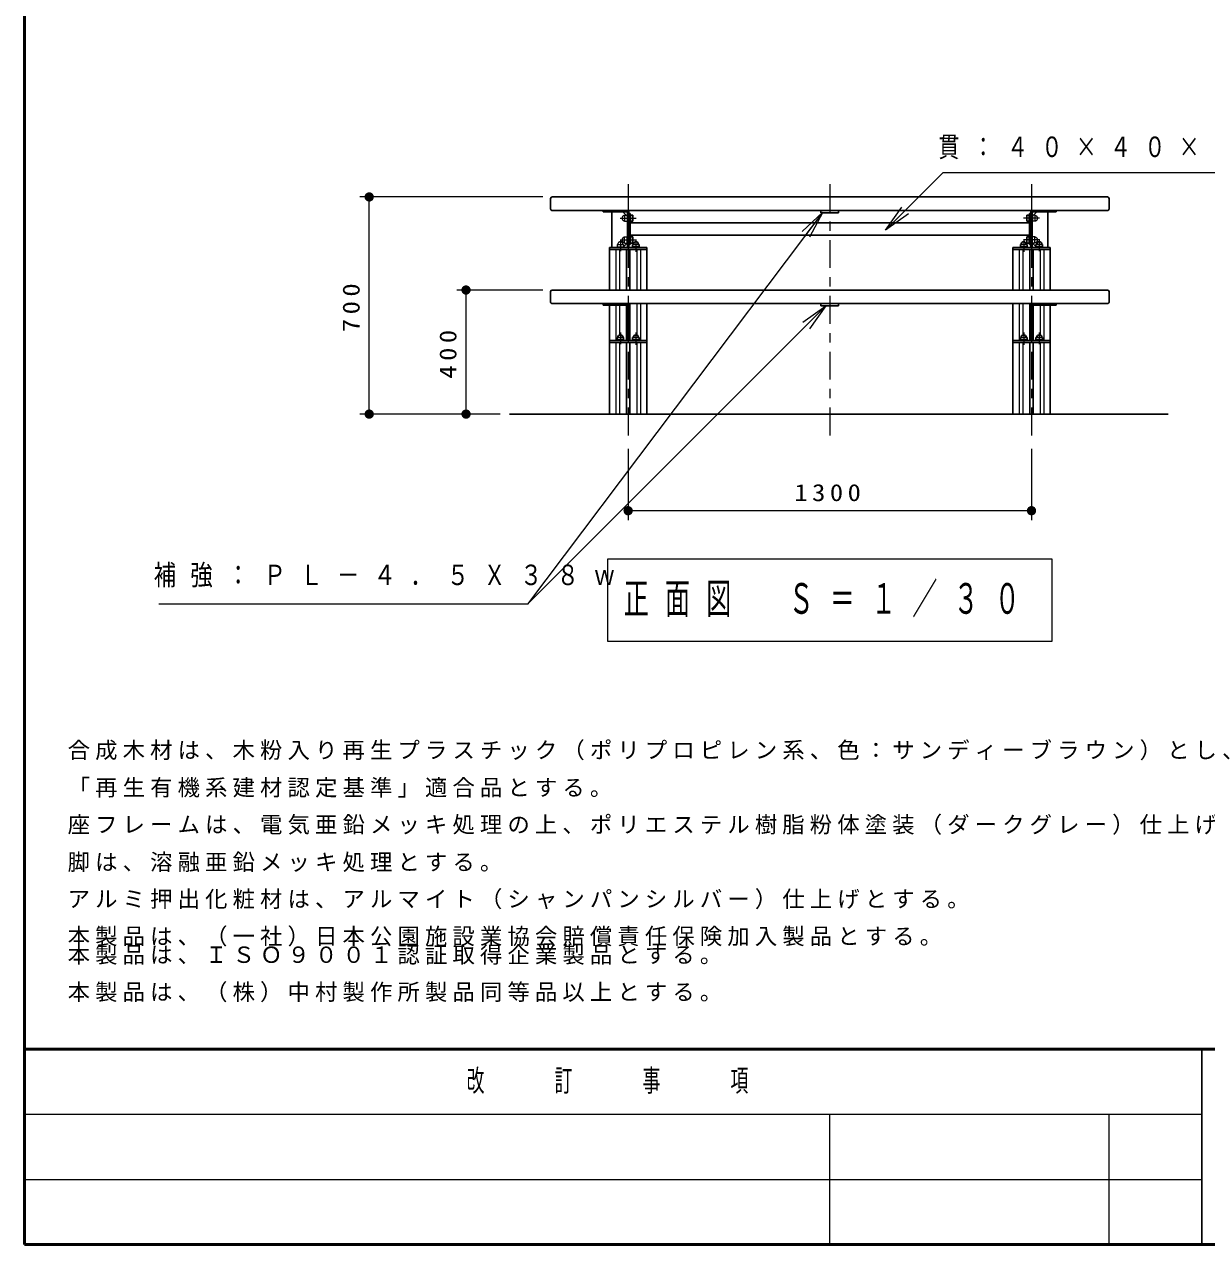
# Model space of a CAD drawing. Units: millimetres on the paper, with parts at other scales. Extents: x -365 to 10, y -38 to 257.
# Drawn here: x -365 to -238, y 0 to 131.1 of the extents above; entities that cross this region are included whole.
import ezdxf

# ---------------------------------------------------------------- set-up
doc = ezdxf.new("R2010")
doc.units = ezdxf.units.MM
doc.linetypes.add('USER1', pattern=[4.5, 2.5, -2])
doc.linetypes.add('USER2', pattern=[6, 3, -1, 1, -1])
doc.layers.add('LY_1', color=7, linetype='Continuous', lineweight=25)
doc.layers.add('LY_2', color=7, linetype='Continuous', lineweight=13)
doc.styles.add('ＭＳ ゴシック', font='')
doc.styles.get('ＭＳ ゴシック').set_extended_font_data('MS Gothic')

# ---------------------------------------------------------------- blocks, each defined once
blk = doc.blocks.new('filled_dot')
at = {"color": 0, "linetype": 'Continuous', "lineweight": -2, "const_width": 1.25}
blk.add_lwpolyline([(-0.625, 0, 1), (0.625, 0, 1)], format="xyb", close=True, dxfattribs=at)

msp = doc.modelspace()

# ---------------------------------------------------------------- linework, layer by layer
at = {"layer": 'LY_1', "linetype": 'USER2', "lineweight": 13}
for p, q in [((-300.143, 113.941), (-300.143, 86.512)), ((-278.477, 113.941), (-278.477, 86.512)), ((-256.81, 113.941), (-256.81, 86.512)), ((-301.009, 110.291), (-299.288, 110.291)), ((-255.944, 110.291), (-257.665, 110.291)), ((-301.009, 107.958), (-299.288, 107.958)), ((-300.977, 107.992), (-300.977, 106.766)), ((-299.31, 107.992), (-299.31, 106.672)), ((-255.944, 107.958), (-257.665, 107.958)), ((-257.643, 107.992), (-257.643, 106.672)), ((-255.977, 107.992), (-255.977, 106.766)), ((-300.977, 97.992), (-300.977, 96.766)), ((-299.31, 97.992), (-299.31, 96.672)), ((-257.643, 97.992), (-257.643, 96.672)), ((-255.977, 97.992), (-255.977, 96.766))]:
    msp.add_line(p, q, dxfattribs=at)
at = {"layer": 'LY_1', "lineweight": 13}
for p, q in [((-309.31, 112.574), (-328.959, 112.574)), ((-327.959, 89.241), (-327.959, 112.574)), ((-272.499, 108.991), (-270.732, 111.466)), ((-279.236, 110.943), (-310.959, 68.83)), ((-281.441, 108.847), (-279.236, 110.943)), ((-279.236, 110.943), (-281.041, 108.547)), ((-279.236, 110.943), (-280.642, 108.246)), ((-272.499, 108.991), (-270.378, 111.112)), ((-270.025, 110.759), (-272.499, 108.991)), ((-301.477, 106.941), (-301.477, 102.574)), ((-301.066, 106.941), (-301.066, 102.574)), ((-299.22, 106.941), (-299.22, 102.574)), ((-298.81, 106.941), (-298.81, 102.574)), ((-258.143, 106.941), (-258.143, 102.574)), ((-257.733, 106.941), (-257.733, 102.574)), ((-255.887, 106.941), (-255.887, 102.574)), ((-255.477, 106.941), (-255.477, 102.574)), ((-309.31, 102.574), (-318.557, 102.574)), ((-317.557, 89.241), (-317.557, 102.574)), ((-299.22, 101.108), (-299.22, 97.743)), ((-298.81, 101.108), (-298.81, 97.141)), ((-258.143, 101.108), (-258.143, 97.141)), ((-257.733, 101.108), (-257.733, 97.743)), ((-301.477, 100.958), (-301.477, 97.141)), ((-301.066, 100.958), (-301.066, 97.743)), ((-281.381, 99.115), (-278.906, 100.883)), ((-278.906, 100.883), (-281.028, 98.761)), ((-278.906, 100.883), (-280.674, 98.408)), ((-255.887, 100.958), (-255.887, 97.743)), ((-255.477, 100.958), (-255.477, 97.141)), ((-301.477, 96.941), (-301.477, 89.241)), ((-301.066, 96.941), (-301.066, 89.241)), ((-299.22, 96.941), (-299.22, 89.241)), ((-298.81, 96.941), (-298.81, 89.241)), ((-258.143, 96.941), (-258.143, 89.241)), ((-257.733, 96.941), (-257.733, 89.241)), ((-255.887, 96.941), (-255.887, 89.241)), ((-255.477, 96.941), (-255.477, 89.241)), ((-313.876, 89.241), (-328.959, 89.241)), ((-313.876, 89.241), (-318.557, 89.241)), ((-300.143, 85.512), (-300.143, 77.86)), ((-256.81, 85.512), (-256.81, 77.86)), ((-256.81, 78.86), (-300.143, 78.86)), ((-302.377, 73.641), (-302.377, 64.841)), ((-254.577, 73.641), (-302.377, 73.641)), ((-254.577, 64.841), (-254.577, 73.641)), ((-302.377, 64.841), (-254.577, 64.841))]:
    msp.add_line(p, q, dxfattribs=at)
at = {"layer": 'LY_1'}
for p, q in [((-308.477, 112.408), (-308.477, 111.274)), ((-308.31, 112.574), (-278.477, 112.574)), ((-248.643, 112.574), (-278.477, 112.574)), ((-248.477, 112.408), (-248.477, 111.274)), ((-308.31, 111.108), (-278.477, 111.108)), ((-302.81, 111.108), (-302.81, 110.958)), ((-302.81, 110.958), (-300.218, 110.958)), ((-301.885, 110.957), (-301.885, 107.141)), ((-300.718, 110.957), (-300.218, 110.457)), ((-300.218, 110.958), (-300.218, 107.141)), ((-300.068, 110.958), (-300.068, 107.141)), ((-300.068, 110.791), (-299.918, 110.791)), ((-299.918, 110.791), (-299.918, 107.458)), ((-299.885, 110.641), (-299.918, 110.641)), ((-299.885, 110.641), (-299.885, 109.941)), ((-299.652, 110.624), (-299.885, 110.624)), ((-299.652, 110.624), (-299.652, 109.958)), ((-279.427, 111.108), (-279.427, 110.883)), ((-279.427, 110.883), (-277.527, 110.883)), ((-248.643, 111.108), (-278.477, 111.108)), ((-277.527, 111.108), (-277.527, 110.883)), ((-257.302, 110.624), (-257.069, 110.624)), ((-257.302, 110.624), (-257.302, 109.958)), ((-257.069, 110.641), (-257.035, 110.641)), ((-257.069, 110.641), (-257.069, 109.941)), ((-257.035, 110.791), (-257.035, 107.458)), ((-256.885, 110.791), (-257.035, 110.791)), ((-256.885, 110.958), (-256.885, 107.141)), ((-254.143, 110.958), (-256.735, 110.958)), ((-256.735, 110.958), (-256.735, 107.141)), ((-256.235, 110.957), (-256.735, 110.457)), ((-255.069, 110.957), (-255.069, 107.141)), ((-254.143, 111.108), (-254.143, 110.958)), ((-299.885, 109.941), (-299.918, 109.941)), ((-299.918, 109.791), (-257.035, 109.791)), ((-299.652, 109.958), (-299.885, 109.958)), ((-257.302, 109.958), (-257.069, 109.958)), ((-257.069, 109.941), (-257.035, 109.941)), ((-300.218, 107.641), (-300.718, 107.141)), ((-299.918, 108.458), (-257.035, 108.458)), ((-299.885, 108.308), (-299.918, 108.308)), ((-299.885, 107.608), (-299.918, 107.608)), ((-299.885, 107.608), (-299.885, 108.308)), ((-299.652, 108.291), (-299.885, 108.291)), ((-299.652, 107.624), (-299.885, 107.624)), ((-299.652, 107.624), (-299.652, 108.291)), ((-257.302, 107.624), (-257.302, 108.291)), ((-257.302, 108.291), (-257.069, 108.291)), ((-257.302, 107.624), (-257.069, 107.624)), ((-257.069, 107.608), (-257.069, 108.308)), ((-257.069, 108.308), (-257.035, 108.308)), ((-257.069, 107.608), (-257.035, 107.608)), ((-256.735, 107.641), (-256.235, 107.141)), ((-302.143, 107.141), (-302.143, 102.574)), ((-302.143, 107.141), (-298.143, 107.141)), ((-302.143, 106.941), (-298.143, 106.941)), ((-300.31, 106.941), (-300.31, 102.574)), ((-300.068, 107.458), (-299.918, 107.458)), ((-299.977, 106.941), (-299.977, 102.574)), ((-299.66, 107.474), (-298.96, 107.474)), ((-299.66, 107.474), (-299.66, 107.141)), ((-299.66, 107.208), (-298.96, 107.208)), ((-298.96, 107.474), (-298.96, 107.141)), ((-298.143, 107.141), (-298.143, 102.574)), ((-258.81, 107.141), (-258.81, 102.574)), ((-254.81, 107.141), (-258.81, 107.141)), ((-254.81, 106.941), (-258.81, 106.941)), ((-257.293, 107.474), (-257.993, 107.474)), ((-257.993, 107.474), (-257.993, 107.141)), ((-257.293, 107.208), (-257.993, 107.208)), ((-257.293, 107.474), (-257.293, 107.141)), ((-256.885, 107.458), (-257.035, 107.458)), ((-256.977, 106.941), (-256.977, 102.574)), ((-256.643, 106.941), (-256.643, 102.574)), ((-256.327, 107.474), (-256.327, 107.141)), ((-255.627, 107.474), (-256.327, 107.474)), ((-255.627, 107.208), (-256.327, 107.208)), ((-255.627, 107.474), (-255.627, 107.141)), ((-254.81, 107.141), (-254.81, 102.574)), ((-308.477, 102.408), (-308.477, 101.274)), ((-308.31, 102.574), (-278.477, 102.574)), ((-248.643, 102.574), (-278.477, 102.574)), ((-248.477, 102.408), (-248.477, 101.274)), ((-308.31, 101.108), (-278.477, 101.108)), ((-302.81, 101.108), (-302.81, 100.958)), ((-299.977, 101.108), (-299.977, 97.141)), ((-298.143, 101.108), (-298.143, 89.241)), ((-279.427, 101.108), (-279.427, 100.883)), ((-248.643, 101.108), (-278.477, 101.108)), ((-277.527, 101.108), (-277.527, 100.883)), ((-258.81, 101.108), (-258.81, 89.241)), ((-256.977, 101.108), (-256.977, 97.141)), ((-254.143, 101.108), (-254.143, 100.958)), ((-302.81, 100.958), (-300.218, 100.958)), ((-302.143, 100.958), (-302.143, 89.241)), ((-300.31, 100.958), (-300.31, 97.141)), ((-300.218, 100.958), (-300.218, 97.141)), ((-300.068, 100.958), (-300.068, 97.141)), ((-279.427, 100.883), (-277.527, 100.883)), ((-256.885, 100.958), (-256.885, 97.141)), ((-254.143, 100.958), (-256.735, 100.958)), ((-256.735, 100.958), (-256.735, 97.141)), ((-256.643, 100.958), (-256.643, 97.141)), ((-254.81, 100.958), (-254.81, 89.241)), ((-302.143, 97.141), (-298.143, 97.141)), ((-301.327, 97.474), (-301.327, 97.141)), ((-301.327, 97.474), (-300.627, 97.474)), ((-301.327, 97.208), (-300.627, 97.208)), ((-300.627, 97.474), (-300.627, 97.141)), ((-299.66, 97.474), (-298.96, 97.474)), ((-299.66, 97.474), (-299.66, 97.141)), ((-299.66, 97.208), (-298.96, 97.208)), ((-298.96, 97.474), (-298.96, 97.141)), ((-254.81, 97.141), (-258.81, 97.141)), ((-257.293, 97.474), (-257.993, 97.474)), ((-257.993, 97.474), (-257.993, 97.141)), ((-257.293, 97.208), (-257.993, 97.208)), ((-257.293, 97.474), (-257.293, 97.141)), ((-256.327, 97.474), (-256.327, 97.141)), ((-255.627, 97.474), (-256.327, 97.474)), ((-255.627, 97.208), (-256.327, 97.208)), ((-255.627, 97.474), (-255.627, 97.141)), ((-302.143, 96.941), (-298.143, 96.941)), ((-300.31, 96.941), (-300.31, 89.241)), ((-299.977, 96.941), (-299.977, 89.241)), ((-254.81, 96.941), (-258.81, 96.941)), ((-256.977, 96.941), (-256.977, 89.241)), ((-256.643, 96.941), (-256.643, 89.241)), ((-312.876, 89.241), (-278.477, 89.241)), ((-242.123, 89.241), (-278.477, 89.241))]:
    msp.add_line(p, q, dxfattribs=at)
at = {"layer": 'LY_1', "linetype": 'USER1', "lineweight": 13}
for p, q in [((-300.518, 110.624), (-300.252, 110.624)), ((-300.518, 110.624), (-300.518, 109.958)), ((-300.252, 110.641), (-300.218, 110.641)), ((-300.252, 110.641), (-300.252, 109.941)), ((-256.702, 110.641), (-256.735, 110.641)), ((-256.702, 110.641), (-256.702, 109.941)), ((-256.435, 110.624), (-256.702, 110.624)), ((-256.435, 110.624), (-256.435, 109.958)), ((-300.518, 109.958), (-300.252, 109.958)), ((-300.252, 109.941), (-300.218, 109.941)), ((-256.702, 109.941), (-256.735, 109.941)), ((-256.435, 109.958), (-256.702, 109.958)), ((-300.518, 108.291), (-300.252, 108.291)), ((-300.518, 107.624), (-300.518, 108.291)), ((-300.518, 107.624), (-300.252, 107.624)), ((-300.252, 108.308), (-300.218, 108.308)), ((-300.252, 107.608), (-300.252, 108.308)), ((-300.252, 107.608), (-300.218, 107.608)), ((-256.702, 108.308), (-256.735, 108.308)), ((-256.702, 107.608), (-256.735, 107.608)), ((-256.702, 107.608), (-256.702, 108.308)), ((-256.435, 108.291), (-256.702, 108.291)), ((-256.435, 107.624), (-256.702, 107.624)), ((-256.435, 107.624), (-256.435, 108.291)), ((-301.327, 107.474), (-301.327, 107.141)), ((-301.327, 107.474), (-300.627, 107.474)), ((-301.327, 107.208), (-300.627, 107.208)), ((-300.627, 107.474), (-300.627, 107.141))]:
    msp.add_line(p, q, dxfattribs=at)
at = {"layer": 'LY_1', "lineweight": 13}
for points in [[(-272.499, 108.991), (-266.3, 115.19), (-233.3, 115.19)], [(-278.906, 100.883), (-310.959, 68.83), (-350.576, 68.83)]]:
    msp.add_lwpolyline(points, dxfattribs=at)
at = {"layer": 'LY_1'}
for centre, radius, start, end in [((-308.31, 112.408), 0.167, 90, 180), ((-248.643, 112.408), 0.167, 360, 90), ((-308.31, 111.274), 0.167, 179.99999, 270), ((-300.218, 110.958), 0.15, 0, 90), ((-256.735, 110.958), 0.15, 90, 180), ((-248.643, 111.274), 0.167, 270, 0.00001), ((-299.31, 107.474), 0.283, 0, 180), ((-257.643, 107.474), 0.283, 360, 180), ((-255.977, 107.474), 0.283, 360, 180), ((-308.31, 102.408), 0.167, 90, 180), ((-248.643, 102.408), 0.167, 360, 90), ((-308.31, 101.274), 0.167, 179.99999, 270), ((-300.218, 100.958), 0.15, 0, 90), ((-256.735, 100.958), 0.15, 90, 180), ((-248.643, 101.274), 0.167, 270, 0.00001), ((-300.977, 97.474), 0.283, 0, 180), ((-299.31, 97.474), 0.283, 0, 180), ((-257.643, 97.474), 0.283, 360, 180), ((-255.977, 97.474), 0.283, 360, 180)]:
    msp.add_arc(centre, radius, start, end, dxfattribs=at)
at = {"layer": 'LY_1', "linetype": 'USER1', "lineweight": 13}
for centre, start, end in [((-300.518, 110.291), 89.99999, 270), ((-256.435, 110.291), 270, 90), ((-300.977, 107.474), 0, 180), ((-300.518, 107.958), 89.99999, 270), ((-256.435, 107.958), 270, 90)]:
    msp.add_arc(centre, 0.283, start, end, dxfattribs=at)
at = {"layer": 'LY_2', "lineweight": 50}
for p, q in [((-365, 257), (-365, 0)), ((-365, 21), (0, 21)), ((-365, 0), (0, 0))]:
    msp.add_line(p, q, dxfattribs=at)
at = {"layer": 'LY_2', "color": 211, "lineweight": 25}
msp.add_line((-238.5, 21), (-238.5, 0), dxfattribs=at)
at = {"layer": 'LY_2'}
for p, q in [((-365, 14), (-238.5, 14)), ((-278.5, 14), (-278.5, 0)), ((-248.5, 14), (-248.5, 0)), ((-365, 7), (-238.5, 7))]:
    msp.add_line(p, q, dxfattribs=at)

# ---------------------------------------------------------------- block references
at = {"layer": 'LY_1', "lineweight": 13, "xscale": 0.4, "yscale": 0.4}
for p, rotation in [((-327.959, 112.574), 270), ((-317.557, 102.574), 270), ((-327.959, 89.241), 90), ((-317.557, 89.241), 90), ((-256.81, 78.86), 180)]:
    msp.add_blockref('filled_dot', p, dxfattribs=dict(at, rotation=rotation))
msp.add_blockref('filled_dot', (-300.143, 78.86), dxfattribs=at)

# ---------------------------------------------------------------- texts
at = {"layer": 'LY_1', "style": 'ＭＳ ゴシック'}
for s, insert, char_height, attachment_point in [('\\T1.64;\\W0.75;貫：４０×４０×２．３', (-266.809, 117.84), 2.199, 4), ('\\T1.33;\\W1.15;1300', (-278.477, 79.86), 1.833, 8), ('\\T1.64;\\W0.8;補強：ＰＬ－４．５Ｘ３８ｗ', (-351.106, 71.83), 2.199, 4), ('\\T1.64;\\W0.6;正面図\u3000Ｓ＝１／３０', (-278.477, 69.241), 3.299, 5), ('\\T1.23;合成木材は、木粉入り再生プラスチック（ポリプロピレン系、色：サンディーブラウン）とし、', (-360.354, 52.03), 1.76, 7), ('\\T1.23;「再生有機系建材認定基準」適合品とする。', (-360.354, 48.03), 1.76, 7), ('\\T1.23;座フレームは、電気亜鉛メッキ処理の上、ポリエステル樹脂粉体塗装（ダークグレー）仕上げとする。', (-360.354, 44.03), 1.76, 7), ('\\T1.23;脚は、溶融亜鉛メッキ処理とする。', (-360.354, 40.03), 1.76, 7), ('\\T1.23;アルミ押出化粧材は、アルマイト（シャンパンシルバー）仕上げとする。', (-360.354, 36.03), 1.76, 7), ('\\T1.23;本製品は、（一社）日本公園施設業協会賠償責任保険加入製品とする。', (-360.354, 32.03), 1.76, 7), ('\\T1.23;本製品は、ＩＳＯ９００１認証取得企業製品とする。', (-360.354, 32.03), 1.76, 1), ('\\T1.23;本製品は、（株）中村製作所製品同等品以上とする。', (-360.354, 28.03), 1.76, 1)]:
    msp.add_mtext(s, dxfattribs=dict(at, insert=insert, char_height=char_height, attachment_point=attachment_point))
at = {"layer": 'LY_1', "char_height": 1.833, "attachment_point": 8, "rotation": 90, "style": 'ＭＳ ゴシック'}
for s, insert in [('\\T1.33;\\W1.15;700', (-328.959, 100.908)), ('\\T1.33;\\W1.15;400', (-318.557, 95.908))]:
    msp.add_mtext(s, dxfattribs=dict(at, insert=insert))
at = {"layer": 'LY_2', "color": 4, "insert": (-301.75, 17.5), "char_height": 2.346, "attachment_point": 5, "style": 'ＭＳ ゴシック'}
msp.add_mtext('\\T1.64;\\W0.6;改\u3000\u3000訂\u3000\u3000事\u3000\u3000項', dxfattribs=at)

doc.saveas('drawing.dxf')
